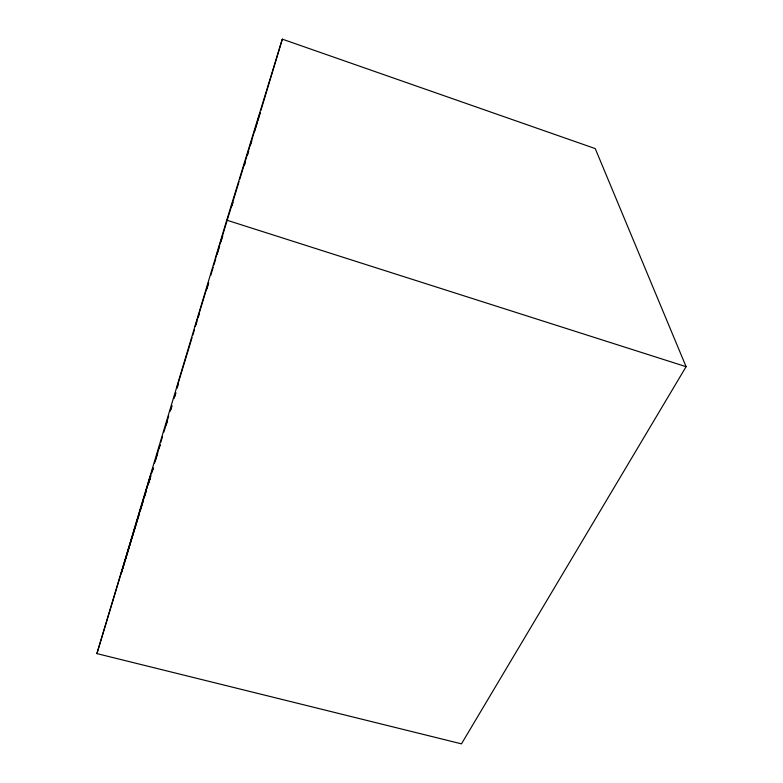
<?xml version="1.0" encoding="UTF-8"?>
<svg xmlns="http://www.w3.org/2000/svg" width="783" height="783" viewBox="0 0 783 783"><rect width="100%" height="100%" fill="white"/><g stroke="black" fill="none" stroke-linecap="round" stroke-linejoin="round"><path stroke-width="1.17" d="M96.906 653.609L226.757 220.16L282.32 39.15L595.237 148.594L686.094 366.689L461.471 743.85L96.906 653.609L150.786 474.899L137.671 518.659M137.319 519.824L121.15 573.763L124.722 562.037M151.325 473.872L153.067 468.068M154.457 463.438L160.016 444.891M160.711 442.571L162.453 436.777M163.843 432.138L168.707 415.92M166.162 425.159L167.2 421.694M174.815 396.325L175.852 392.86M170.86 409.646L171.908 406.171M244.462 165.262L245.51 161.768M247.614 154.76L248.671 151.256M250.766 144.248L251.823 140.744M254.622 131.397L257.078 123.225M257.783 120.895L260.24 112.723M260.935 110.383L282.32 39.15M176.87 387.468L192.07 337.6M192.765 335.33L194.497 329.643M195.887 325.092L196.924 321.676M198.305 317.164L199.322 313.817M206.898 288.976L208.669 283.162M170.107 411.3L171.868 405.535M173.973 398.616L175.725 392.851M177.124 388.241L178.181 384.776M152.068 471.542L153.125 468.058M155.249 461.099L157.716 452.985M159.125 448.346L160.182 444.861M125.427 559.688L131.828 538.626M132.542 536.277L138.943 515.214M140.363 510.526L143.563 499.994M144.268 497.655L146.049 491.802M148.183 484.775L150.669 476.583M152.088 471.904L153.155 468.391M215.54 258.4L217.997 250.374M218.349 249.209L239.04 181.627M239.745 179.297L260.073 112.889M195.143 326.452L205.361 292.979M205.714 291.824L208.572 282.467M210.715 275.45L213.201 267.326M213.906 265.006L215.677 259.212M217.097 254.573L219.573 246.459M220.992 241.82L222.763 236.016M231.974 205.86L233.031 202.386M226.757 220.16L686.094 366.689M150.63 476.181L148.897 481.985L150.659 476.181"/></g></svg>
